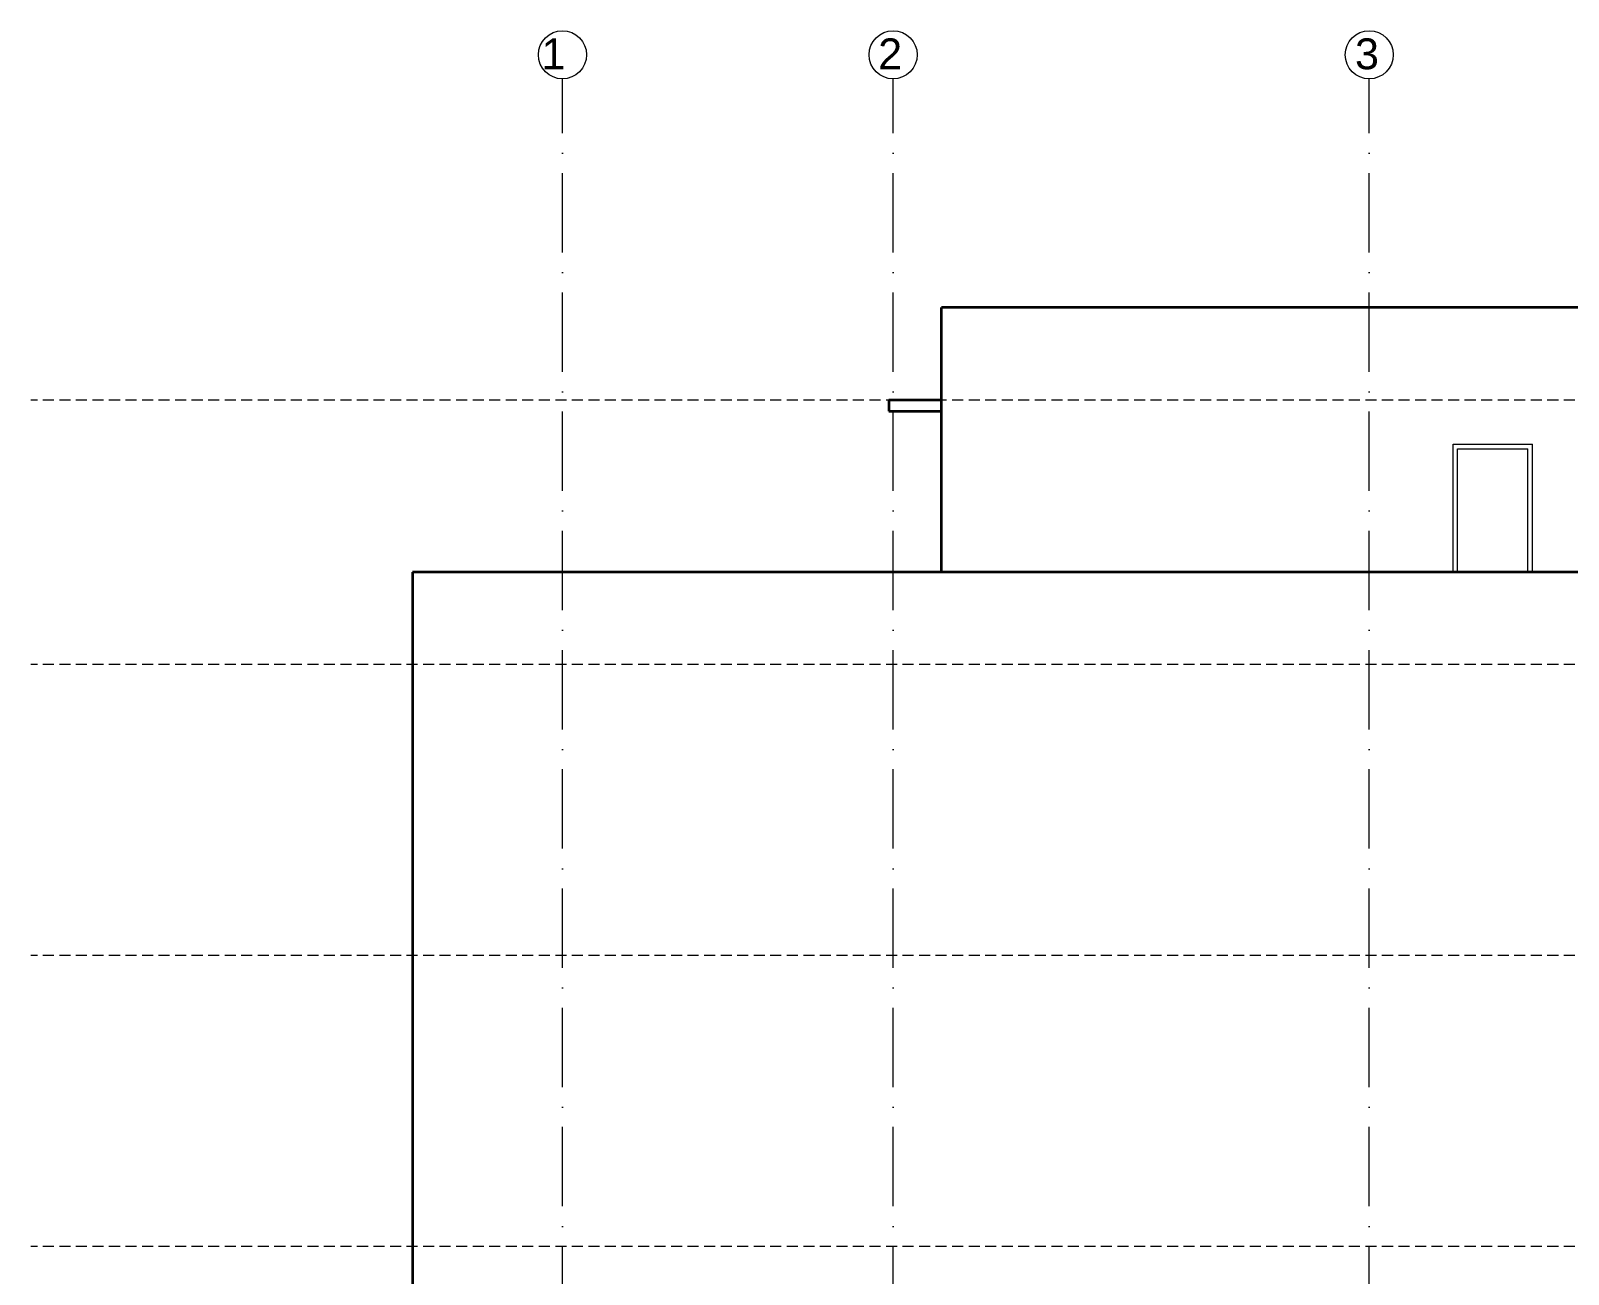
# Model space of a CAD drawing. Header units: inches. Extents: x 10755 to 33653, y -10992 to 10708.
# Drawn here: x 24239 to 24937, y 2084 to 2648 of the extents above; entities that cross this region are included whole.
import ezdxf

# ---------------------------------------------------------------- set-up
doc = ezdxf.new("R2010")
doc.units = ezdxf.units.IN
doc.header["$MEASUREMENT"] = 0
doc.linetypes.add('ACAD_ISO10W100', pattern=[18, 12, -3, 0, -3])
doc.linetypes.add('DASHED', pattern=[0.75, 0.5, -0.25])
for name, color, linetype, lineweight in [('centerline', 9, 'ACAD_ISO10W100', 5), ('DOOREL', 26, 'Continuous', 15), ('elevation4', 202, 'Continuous', 35), ('hatch3', 43, 'Continuous', 5)]:
    doc.layers.add(name, color=color, linetype=linetype, lineweight=lineweight)
doc.layers.add('T-TEXT', color=230, linetype='Continuous')
doc.styles.add('suren', font='times.ttf', dxfattribs={"height": 4})

msp = doc.modelspace()

# ---------------------------------------------------------------- linework, layer by layer
at = {"layer": 'centerline', "ltscale": 3}
for p, q in [((24480.647, 1519.645), (24480.647, 2626.34)), ((24630.647, 1519.645), (24630.647, 2626.34)), ((24846.647, 1519.645), (24846.647, 2626.34))]:
    msp.add_line(p, q, dxfattribs=at)
at = {"layer": 'centerline', "linetype": 'Continuous'}
for centre in [(24480.647, 2637.252), (24630.647, 2637.252), (24846.647, 2637.252)]:
    msp.add_circle(centre, 10.912, dxfattribs=at)
at = {"layer": 'DOOREL', "linetype": 'Continuous', "ltscale": 30}
for p, q in [((24884.647, 2460.522), (24920.647, 2460.522)), ((24884.647, 2402.522), (24884.647, 2460.522)), ((24886.647, 2402.522), (24886.647, 2458.522)), ((24886.647, 2458.522), (24918.647, 2458.522)), ((24918.647, 2402.522), (24918.647, 2458.522)), ((24920.647, 2402.522), (24920.647, 2460.522))]:
    msp.add_line(p, q, dxfattribs=at)
at = {"layer": 'elevation4', "linetype": 'Continuous', "ltscale": 30}
for p, q in [((24652.647, 2402.522), (24652.647, 2522.522)), ((25069.647, 2522.522), (24652.647, 2522.522)), ((25069.647, 2522.522), (24652.647, 2522.522)), ((24652.647, 2480.522), (24628.647, 2480.522)), ((24628.647, 2480.522), (24628.647, 2475.522)), ((24628.647, 2475.522), (24652.647, 2475.522)), ((24652.647, 2402.522), (24412.647, 2402.522)), ((24412.647, 2402.522), (24412.647, 1832.522)), ((25425.268, 2402.522), (24652.647, 2402.522))]:
    msp.add_line(p, q, dxfattribs=at)
at = {"layer": 'hatch3', "linetype": 'DASHED', "lineweight": 0, "ltscale": 10}
for p, q in [((25869.923, 2480.522), (24239.427, 2480.522)), ((25869.923, 2360.522), (24239.427, 2360.522)), ((25869.923, 2228.522), (24239.427, 2228.522)), ((25869.923, 2096.522), (24239.427, 2096.522))]:
    msp.add_line(p, q, dxfattribs=at)

# ---------------------------------------------------------------- texts
at = {"layer": 'T-TEXT', "ltscale": 100, "char_height": 14, "width": 12.94397, "attachment_point": 3, "style": 'suren'}
for s, insert in [('{\\fArial|b0|i0|c0|p34;1}', (24481.978, 2644.69)), ('{\\fArial|b0|i0|c0|p34;2}', (24634.744, 2644.69)), ('{\\fArial|b0|i0|c0|p34;3}', (24851.053, 2644.69))]:
    msp.add_mtext(s, dxfattribs=dict(at, insert=insert))

doc.saveas('drawing.dxf')
